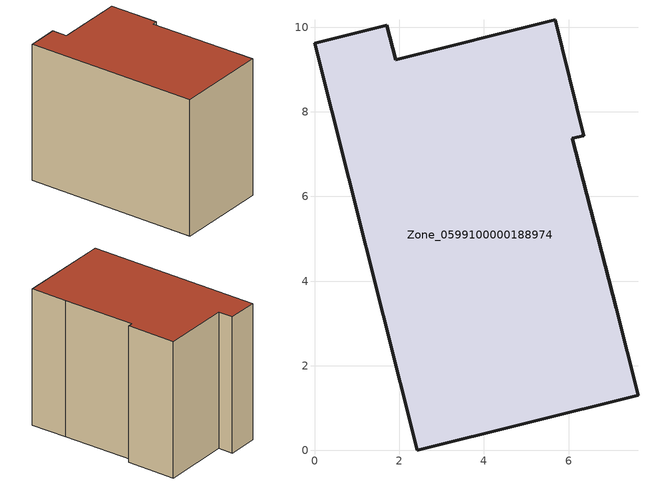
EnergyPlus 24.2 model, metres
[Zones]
Zone_0599100000188974
 floor ground (C_G): 2.43,0 0,9.62 1.71,10.05 1.92,9.23 5.69,10.18 6.36,7.44 6.09,7.37 7.13,3.36 7.64,1.31 z0
 wall outside (C_F): 0,9.62 2.43,0 7.64,1.31 7.13,3.36 6.09,7.37 6.36,7.44 5.69,10.18 1.92,9.23 1.71,10.05 0,9.62 z0:7.86
 roof outside (C_R): 6.09,7.37 6.36,7.44 5.69,10.18 1.92,9.23 1.71,10.05 0,9.62 2.43,0 7.64,1.31 7.13,3.36 z7.86
[BUILDING]
Pand.0599100000188974: North Axis=0; Terrain=City; Loads Convergence Tolerance Value=0.04; Temperature Convergence Tolerance Value=0.4; Solar Distribution=FullExterior; Maximum Number of Warmup Days=25; Minimum Number of Warmup Days=1
[Site:Location]
Rotterdam.The.Hague.AP_ZH_NLD Design_Conditions: Latitude=51.96; Longitude=4.45; Time Zone=1; Elevation=-4.5
[SITE:GROUNDTEMPERATURE:BUILDINGSURFACE]
18, 18, 18, 18, 18, 18, 18, 18, 18, 18, 18, 18
[MATERIAL] Thermal Absorptance=0.9; Solar Absorptance=0.7; Visible Absorptance=0.7
Name | Roughness | Thickness | Conductivity | Density | Specific Heat
G.TI.1975-1991 | MediumSmooth | 0.15 | 0.288461 | 540 | 1210
F.TI.1975-1991 | Rough | 0.3 | 0.230769 | 1920 | 840
R.TI.1975-1991 | MediumRough | 0.2 | 0.153846 | 1500 | 1000
[CONSTRUCTION]
C_G: G.TI.1975-1991
C_F: F.TI.1975-1991
C_R: R.TI.1975-1991
[ZONE]
Zone_0599100000188974: Type=1; Multiplier=1; Ceiling Height=Autocalculate; Volume=Autocalculate; Floor Area=autocalculate; Part of Total Floor Area=Yes
[ZONEINFILTRATION:DESIGNFLOWRATE]
Infil_Zone_0599100000188974: Zone or ZoneList or Space or SpaceList=Zone_0599100000188974; Schedule=AlwaysOn; Design Flow Rate Calculation Method=Flow/Area; Flow Rate per Floor Area=0.003; Constant Term Coefficient=1; Temperature Term Coefficient=0; Velocity Term Coefficient=0; Velocity Squared Term Coefficient=0
[HVACTEMPLATE:ZONE:IDEALLOADSAIRSYSTEM]
Zone_0599100000188974: Maximum Heating Supply Air Temperature=50; Minimum Cooling Supply Air Temperature=13; Maximum Heating Supply Air Humidity Ratio=0.0156; Minimum Cooling Supply Air Humidity Ratio=0.0077; Heating Limit=NoLimit; Cooling Limit=NoLimit; Dehumidification Control Type=ConstantSensibleHeatRatio; Cooling Sensible Heat Ratio=0.7; Dehumidification Setpoint=60; Humidification Control Type=None; Humidification Setpoint=30; Outdoor Air Method=None; Outdoor Air Flow Rate per Person=0.00944; Outdoor Air Flow Rate per Zone Floor Area=0; Outdoor Air Flow Rate per Zone=0; Demand Controlled Ventilation Type=None; Outdoor Air Economizer Type=NoEconomizer; Heat Recovery Type=None; Sensible Heat Recovery Effectiveness=0.7; Latent Heat Recovery Effectiveness=0.65
[ZONECONTROL:THERMOSTAT]
ThermostatControl_Zone_0599100000188974: Zone or ZoneList=Zone_0599100000188974; Control Type Schedule=DualSetpointControlType; Control 1=Thermostat_Zone_0599100000188974; Temperature Difference Between Cutout And Setpoint=0
[THERMOSTATSETPOINT:DUALSETPOINT]
Thermostat_Zone_0599100000188974: Heating Setpoint Temperature Schedule=HeatingSetpoint_Zone_0599100000188974; Cooling Setpoint Temperature Schedule=CoolingSetpoint_Zone_0599100000188974
[SCHEDULE:COMPACT]
HeatingSetpoint_Zone_0599100000188974: Through: 12/31, For: AllDays, Until: 24:00, 21
CoolingSetpoint_Zone_0599100000188974: Through: 12/31, For: AllDays, Until: 24:00, 24
DualSetpointControlType: Through: 12/31, For: AllDays, Until: 24:00, 4
AlwaysOn: Through: 12/31, For: AllDays, Until: 24:00, 1
